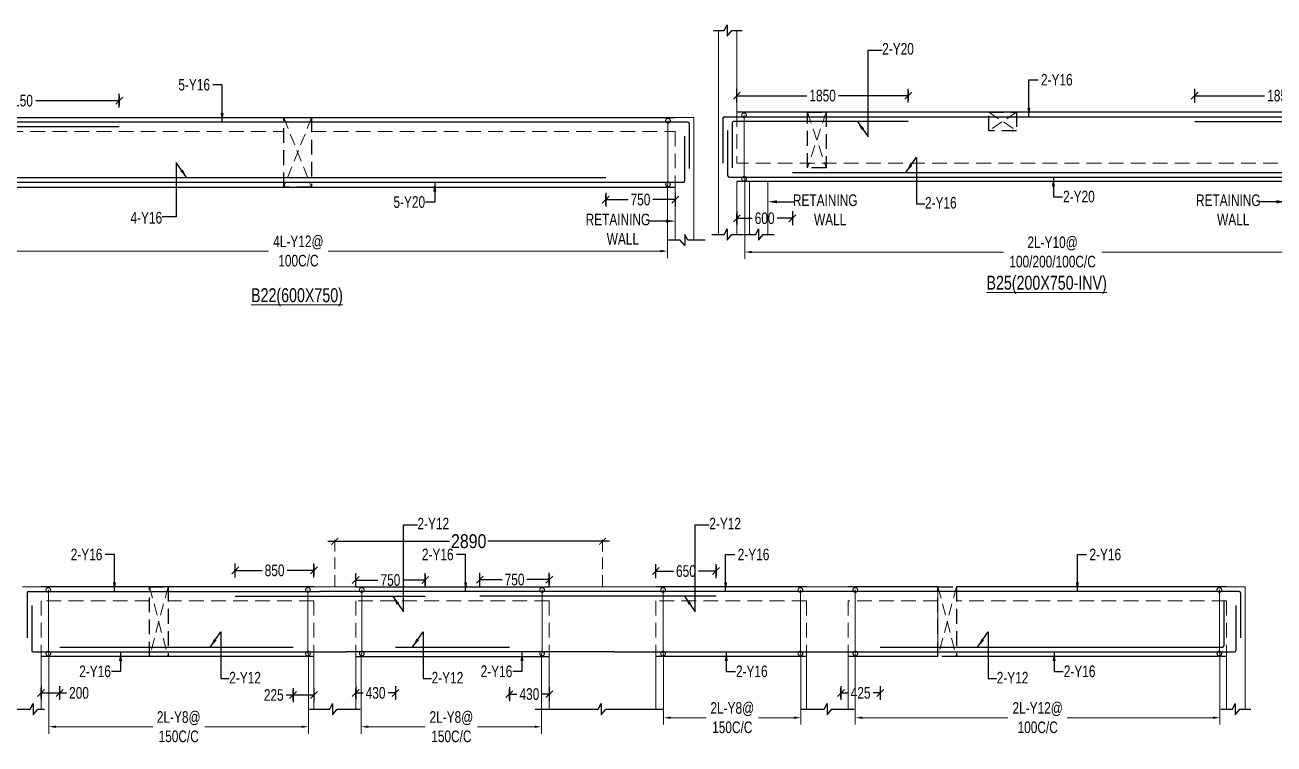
# Model space of a CAD drawing. Header units: millimetres. Extents: x 39642 to 123571, y 2620 to 56435.
# Drawn here: x 55761 to 69242, y 20682 to 28442 of the extents above; entities that cross this region are included whole.
import ezdxf

# ---------------------------------------------------------------- set-up
doc = ezdxf.new("R2010")
doc.units = ezdxf.units.MM
for name, pattern in [('CONTINOUS', [0]), ('CONTINU', [0]), ('HIDDEN', [9.525, 6.35, -3.175])]:
    doc.linetypes.add(name, pattern=pattern)
for name, color, linetype in [('-S-ARROW', 253, 'Continuous'), ('-S-DIM', 251, 'Continuous'), ('-S-MISC', 8, 'Continuous'), ('-STR-BEAM', 7, 'CONTINU'), ('-STR-REINF', 3, 'Continuous'), ('-STR-TEXT', 6, 'Continuous'), ('S- Structural', 5, 'Continuous')]:
    doc.layers.add(name, color=color, linetype=linetype)
for name, color, linetype, lineweight in [('-S-STIRUP', 11, 'Continuous', 9), ('-STR-COLUMN', 5, 'HIDDEN', 13), ('-STR-RF-DIM', 252, 'CONTINOUS', 20), ('Elevation-1', 41, 'Continuous', 20), ('S-BEAM-IDEN', 2, 'Continuous', 9), ('SEC TEXT', 9, 'Continuous', 18), ('SLAB LINE', 254, 'HIDDEN', 20)]:
    doc.layers.add(name, color=color, linetype=linetype, lineweight=lineweight)
doc.styles.add('BEAM-LS', font='romans.shx', dxfattribs={"width": 0.8})
doc.styles.add('Dim.s & Anno.(Misc.)', font='ARIALN.TTF')
doc.styles.add('EL', font='swisscl.ttf')
doc.styles.add('SOBHA', font='swisscl.ttf')
doc.styles.add('sobha.sed', font='swisscl.ttf')
doc.dimstyles.new('A-GFC-75', dxfattribs={"dimtxt": 150, "dimasz": 75, "dimexe": 75, "dimexo": 0, "dimgap": 0, "dimtad": 0, "dimdec": 0, "dimzin": 1, "dimdsep": 46, "dimtxsty": 'Dim.s & Anno.(Misc.)', "dimblk": 'ARCHTICK', "dimcen": 0, "dimdle": 75, "dimclrd": 8, "dimclre": 8, "dimclrt": 6, "dimazin": 2, "dimtfac": 1, "dimtdec": 0, "dimtmove": 0, "dimatfit": 3, "dimfxl": 1, "dimtfill": 1, "dimtolj": 1, "dimlwd": -1, "dimlwe": 9, "dimarcsym": 0})
doc.dimstyles.new('S-50', dxfattribs={"dimscale": 50, "dimtxt": 2.5, "dimasz": 1.25, "dimexe": 1, "dimexo": 1, "dimgap": 0.5, "dimtad": 1, "dimdec": 0, "dimrnd": 0.0005, "dimzin": 0, "dimdsep": 46, "dimtxsty": 'EL', "dimblk": 'ARCHTICK', "dimcen": 0.09, "dimdle": 1.5, "dimclrd": 251, "dimclre": 251, "dimclrt": 6, "dimadec": 0, "dimazin": 0, "dimtfac": 1, "dimtdec": 0, "dimtofl": 0, "dimtmove": 0, "dimatfit": 3, "dimfxl": 2, "dimtolj": 1, "dimtzin": 0, "dimlwd": -1, "dimlwe": -1, "dimarcsym": 0})
doc.dimstyles.new('S-DIM50', dxfattribs={"dimscale": 50, "dimtxt": 2.5, "dimasz": 1.5, "dimexe": 1.5, "dimexo": 1, "dimgap": 0.5, "dimtad": 0, "dimdec": 0, "dimzin": 0, "dimdsep": 46, "dimtxsty": 'SOBHA', "dimcen": 0.09, "dimclrd": 256, "dimclre": 256, "dimclrt": 6, "dimadec": 5, "dimazin": 0, "dimtfac": 1, "dimtdec": 0, "dimtofl": 0, "dimtmove": 0, "dimatfit": 3, "dimfxl": 0.18, "dimtolj": 1, "dimtzin": 0, "dimlwd": -1, "dimlwe": -1, "dimarcsym": 0})
doc.dimstyles.new('STIRUP', dxfattribs={"dimscale": 50, "dimtxt": 2.5, "dimasz": 2.2, "dimexe": 0, "dimexo": 0, "dimgap": 0.5, "dimtad": 0, "dimdec": 0, "dimzin": 0, "dimdsep": 46, "dimtxsty": 'BEAM-LS', "dimblk": 'DOTSMALL', "dimcen": 0.09, "dimclrd": 256, "dimclre": 256, "dimclrt": 256, "dimadec": 5, "dimazin": 0, "dimtfac": 1, "dimtdec": 0, "dimtofl": 0, "dimtmove": 0, "dimatfit": 3, "dimldrblk": 'DOTSMALL', "dimfxl": 0, "dimfxlon": 1, "dimtolj": 1, "dimtzin": 0, "dimlwd": -1, "dimlwe": -1, "dimarcsym": 0})

# ---------------------------------------------------------------- blocks, each defined once
blk = doc.blocks.new('_DotSmall')
at = {"color": 0, "linetype": 'ByBlock', "const_width": 0.5}
blk.add_lwpolyline([(-0.0625, 0, 1), (0.0625, 0, 1)], format="xyb", close=True, dxfattribs=at)
blk = doc.blocks.new('*D118')
at = {"layer": '-S-STIRUP', "ltscale": 100, "transparency": 16777216}
blk.add_line((62701, 26723), (62701, 27409), dxfattribs=at)
at = {"layer": '-S-STIRUP', "linetype": 'CONTINU', "ltscale": 100, "transparency": 16777216, "xscale": 100, "yscale": 100, "zscale": 100}
for p, rotation in [((62701, 27409), 90), ((62701, 26723), 270)]:
    blk.add_blockref('_DotSmall', p, dxfattribs=dict(at, rotation=rotation))
blk = doc.blocks.new('_ArchTick')
at = {"color": 0, "linetype": 'ByBlock', "const_width": 0.15}
blk.add_lwpolyline([(-0.5, -0.5), (0.5, 0.5)], dxfattribs=at)
blk = doc.blocks.new('*D119')
at = {"layer": '-STR-RF-DIM', "transparency": 16777216}
for p, q in [((54729, 26716), (54729, 25927)), ((62695, 26722), (62695, 25927)), ((54804, 26002), (58390, 26002)), ((62620, 26002), (59033, 26002))]:
    blk.add_line(p, q, dxfattribs=at)
for points in [[(54804, 26014), (54804, 25989), (54729, 26002)], [(62620, 26014), (62620, 25989), (62695, 26002)]]:
    blk.add_solid(points, dxfattribs=at)
at = {"layer": '-STR-RF-DIM', "color": 6, "transparency": 16777216, "insert": (58712, 26002), "char_height": 125, "attachment_point": 5, "style": 'SOBHA'}
blk.add_mtext('\\A1;4L-Y12@\\P100C/C', dxfattribs=at)
blk = doc.blocks.new('_Oblique')
at = {"color": 0, "linetype": 'ByBlock', "lineweight": -2}
for p, q in [((-0.5, -0.5), (0.5, 0.5)), ((0, 0.71), (0, -0.71))]:
    blk.add_line(p, q, dxfattribs=at)
blk = doc.blocks.new('*D120')
at = {"layer": '-S-DIM', "transparency": 16777216}
for p, q in [((62029, 26632), (62029, 26482)), ((62779, 26632), (62779, 26482)), ((62029, 26557), (62270, 26557)), ((62779, 26557), (62538, 26557))]:
    blk.add_line(p, q, dxfattribs=at)
at = {"layer": '-S-DIM', "transparency": 16777216, "xscale": 75, "yscale": 75, "zscale": 75, "rotation": 180}
blk.add_blockref('_Oblique', (62029, 26557), dxfattribs=at)
at = {"layer": '-S-DIM', "transparency": 16777216, "xscale": 75, "yscale": 75, "zscale": 75}
blk.add_blockref('_Oblique', (62779, 26557), dxfattribs=at)
at = {"layer": '-S-DIM', "color": 6, "transparency": 16777216, "insert": (62404, 26557), "char_height": 125, "attachment_point": 5, "style": 'SOBHA'}
blk.add_mtext('\\A1;750', dxfattribs=at)
blk = doc.blocks.new('*D122')
at = {"layer": '-S-DIM', "transparency": 16777216}
for p, q in [((54629, 27550), (54629, 27700)), ((56779, 27550), (56779, 27700)), ((54629, 27625), (55531, 27625)), ((56779, 27625), (55877, 27625))]:
    blk.add_line(p, q, dxfattribs=at)
at = {"layer": '-S-DIM', "transparency": 16777216, "xscale": 75, "yscale": 75, "zscale": 75, "rotation": 180}
blk.add_blockref('_Oblique', (54629, 27625), dxfattribs=at)
at = {"layer": '-S-DIM', "transparency": 16777216, "xscale": 75, "yscale": 75, "zscale": 75}
blk.add_blockref('_Oblique', (56779, 27625), dxfattribs=at)
at = {"layer": '-S-DIM', "color": 6, "transparency": 16777216, "insert": (55704, 27625), "char_height": 125, "attachment_point": 5, "style": 'SOBHA'}
blk.add_mtext('\\A1;2150', dxfattribs=at)
blk = doc.blocks.new('A$Cd5a942ff')
at = {"layer": '-S-ARROW'}
blk.add_lwpolyline([(187, 0), (0, 0), (0, 0)], dxfattribs=at)
blk.add_solid([(187, -17), (287, 0), (187, 17)], dxfattribs=at)
blk = doc.blocks.new('*D130')
at = {"layer": '-S-STIRUP', "ltscale": 100, "transparency": 16777216}
blk.add_line((63522, 26782), (63522, 27468), dxfattribs=at)
at = {"layer": '-S-STIRUP', "linetype": 'CONTINU', "ltscale": 100, "transparency": 16777216, "xscale": 100, "yscale": 100, "zscale": 100}
for p, rotation in [((63522, 27468), 90), ((63522, 26782), 270)]:
    blk.add_blockref('_DotSmall', p, dxfattribs=dict(at, rotation=rotation))
blk = doc.blocks.new('*D131')
at = {"layer": '-STR-RF-DIM', "transparency": 16777216}
for p, q in [((63529, 26781), (63529, 25917)), ((70176, 26782), (70176, 25917)), ((63604, 25992), (66323, 25992)), ((70101, 25992), (67382, 25992))]:
    blk.add_line(p, q, dxfattribs=at)
for points in [[(63604, 26004), (63604, 25979), (63529, 25992)], [(70101, 26004), (70101, 25979), (70176, 25992)]]:
    blk.add_solid(points, dxfattribs=at)
at = {"layer": '-STR-RF-DIM', "color": 6, "transparency": 16777216, "insert": (66852, 25992), "char_height": 125, "attachment_point": 5, "style": 'SOBHA'}
blk.add_mtext('\\A1;2L-Y10@\\P100/200/100C/C', dxfattribs=at)
blk = doc.blocks.new('*D132')
at = {"layer": '-S-DIM', "transparency": 16777216}
for p, q in [((63444, 27604), (63444, 27754)), ((63444, 27679), (64198, 27679)), ((65295, 27679), (64542, 27679)), ((65295, 27604), (65295, 27754))]:
    blk.add_line(p, q, dxfattribs=at)
at = {"layer": '-S-DIM', "transparency": 16777216, "xscale": 75, "yscale": 75, "zscale": 75, "rotation": 180}
blk.add_blockref('_Oblique', (63444, 27679), dxfattribs=at)
at = {"layer": '-S-DIM', "transparency": 16777216, "xscale": 75, "yscale": 75, "zscale": 75}
blk.add_blockref('_Oblique', (65295, 27679), dxfattribs=at)
at = {"layer": '-S-DIM', "color": 6, "transparency": 16777216, "insert": (64370, 27679), "char_height": 125, "attachment_point": 5, "style": 'SOBHA'}
blk.add_mtext('\\A1;1850', dxfattribs=at)
blk = doc.blocks.new('*D134')
at = {"layer": '-S-DIM', "transparency": 16777216}
for p, q in [((63444, 26431), (63444, 26281)), ((64044, 26431), (64044, 26281)), ((63444, 26356), (63610, 26356)), ((64044, 26356), (63879, 26356))]:
    blk.add_line(p, q, dxfattribs=at)
at = {"layer": '-S-DIM', "transparency": 16777216, "xscale": 75, "yscale": 75, "zscale": 75, "rotation": 180}
blk.add_blockref('_Oblique', (63444, 26356), dxfattribs=at)
at = {"layer": '-S-DIM', "transparency": 16777216, "xscale": 75, "yscale": 75, "zscale": 75}
blk.add_blockref('_Oblique', (64044, 26356), dxfattribs=at)
at = {"layer": '-S-DIM', "color": 6, "transparency": 16777216, "insert": (63744, 26356), "char_height": 125, "attachment_point": 5, "style": 'SOBHA'}
blk.add_mtext('\\A1;600', dxfattribs=at)
blk = doc.blocks.new('*D135')
at = {"layer": '-S-DIM', "transparency": 16777216}
for p, q in [((68386, 27604), (68386, 27754)), ((68386, 27679), (69139, 27679)), ((70236, 27679), (69483, 27679)), ((70236, 27604), (70236, 27754))]:
    blk.add_line(p, q, dxfattribs=at)
at = {"layer": '-S-DIM', "transparency": 16777216, "xscale": 75, "yscale": 75, "zscale": 75, "rotation": 180}
blk.add_blockref('_Oblique', (68386, 27679), dxfattribs=at)
at = {"layer": '-S-DIM', "transparency": 16777216, "xscale": 75, "yscale": 75, "zscale": 75}
blk.add_blockref('_Oblique', (70236, 27679), dxfattribs=at)
at = {"layer": '-S-DIM', "color": 6, "transparency": 16777216, "insert": (69311, 27679), "char_height": 125, "attachment_point": 5, "style": 'SOBHA'}
blk.add_mtext('\\A1;1850', dxfattribs=at)
blk = doc.blocks.new('*D180')
at = {"layer": '-S-STIRUP', "ltscale": 100, "transparency": 16777216}
blk.add_line((58815, 21658), (58815, 22345), dxfattribs=at)
at = {"layer": '-S-STIRUP', "linetype": 'CONTINU', "ltscale": 100, "transparency": 16777216, "xscale": 100, "yscale": 100, "zscale": 100}
for p, rotation in [((58815, 22345), 90), ((58815, 21658), 270)]:
    blk.add_blockref('_DotSmall', p, dxfattribs=dict(at, rotation=rotation))
blk = doc.blocks.new('*D181')
at = {"layer": '-S-STIRUP', "ltscale": 100, "transparency": 16777216}
blk.add_line((56013, 21658), (56013, 22345), dxfattribs=at)
at = {"layer": '-S-STIRUP', "linetype": 'CONTINU', "ltscale": 100, "transparency": 16777216, "xscale": 100, "yscale": 100, "zscale": 100}
for p, rotation in [((56013, 22345), 90), ((56013, 21658), 270)]:
    blk.add_blockref('_DotSmall', p, dxfattribs=dict(at, rotation=rotation))
blk = doc.blocks.new('*D182')
at = {"layer": '-STR-RF-DIM', "transparency": 16777216}
for p, q in [((56019, 21657), (56019, 20793)), ((58821, 21658), (58821, 20793)), ((56094, 20868), (57139, 20868)), ((58746, 20868), (57702, 20868))]:
    blk.add_line(p, q, dxfattribs=at)
for points in [[(56094, 20881), (56094, 20856), (56019, 20868)], [(58746, 20881), (58746, 20856), (58821, 20868)]]:
    blk.add_solid(points, dxfattribs=at)
at = {"layer": '-STR-RF-DIM', "color": 6, "transparency": 16777216, "insert": (57420, 20868), "char_height": 125, "attachment_point": 5, "style": 'SOBHA'}
blk.add_mtext('\\A1;2L-Y8@\\P150C/C', dxfattribs=at)
blk = doc.blocks.new('*D183')
at = {"layer": '-S-DIM', "transparency": 16777216}
for p, q in [((58655, 21210), (58580, 21210)), ((58655, 21285), (58655, 21135)), ((58880, 21210), (58655, 21210)), ((58880, 21285), (58880, 21135))]:
    blk.add_line(p, q, dxfattribs=at)
at = {"layer": '-S-DIM', "transparency": 16777216, "xscale": 75, "yscale": 75, "zscale": 75, "rotation": 180}
blk.add_blockref('_Oblique', (58655, 21210), dxfattribs=at)
at = {"layer": '-S-DIM', "transparency": 16777216, "xscale": 75, "yscale": 75, "zscale": 75}
blk.add_blockref('_Oblique', (58880, 21210), dxfattribs=at)
at = {"layer": '-S-DIM', "color": 6, "transparency": 16777216, "insert": (58446, 21210), "char_height": 125, "attachment_point": 5, "style": 'SOBHA'}
blk.add_mtext('\\A1;225', dxfattribs=at)
blk = doc.blocks.new('*D148')
at = {"layer": '-S-DIM', "transparency": 16777216}
for p, q in [((55935, 21308), (55935, 21158)), ((56135, 21308), (56135, 21158)), ((55935, 21233), (56135, 21233)), ((56135, 21233), (56210, 21233))]:
    blk.add_line(p, q, dxfattribs=at)
at = {"layer": '-S-DIM', "transparency": 16777216, "xscale": 75, "yscale": 75, "zscale": 75, "rotation": 180}
blk.add_blockref('_Oblique', (55935, 21233), dxfattribs=at)
at = {"layer": '-S-DIM', "transparency": 16777216, "xscale": 75, "yscale": 75, "zscale": 75}
blk.add_blockref('_Oblique', (56135, 21233), dxfattribs=at)
at = {"layer": '-S-DIM', "color": 6, "transparency": 16777216, "insert": (56344, 21233), "char_height": 125, "attachment_point": 5, "style": 'SOBHA'}
blk.add_mtext('\\A1;200', dxfattribs=at)
blk = doc.blocks.new('*D149')
at = {"layer": '-S-DIM', "transparency": 16777216}
for p, q in [((58030, 22480), (58030, 22630)), ((58030, 22555), (58321, 22555)), ((58880, 22555), (58590, 22555)), ((58880, 22480), (58880, 22630))]:
    blk.add_line(p, q, dxfattribs=at)
at = {"layer": '-S-DIM', "transparency": 16777216, "xscale": 75, "yscale": 75, "zscale": 75, "rotation": 180}
blk.add_blockref('_Oblique', (58030, 22555), dxfattribs=at)
at = {"layer": '-S-DIM', "transparency": 16777216, "xscale": 75, "yscale": 75, "zscale": 75}
blk.add_blockref('_Oblique', (58880, 22555), dxfattribs=at)
at = {"layer": '-S-DIM', "color": 6, "transparency": 16777216, "insert": (58455, 22555), "char_height": 125, "attachment_point": 5, "style": 'SOBHA'}
blk.add_mtext('\\A1;850', dxfattribs=at)
blk = doc.blocks.new('*D150')
at = {"layer": '-S-STIRUP', "ltscale": 100, "transparency": 16777216}
blk.add_line((59396, 21658), (59396, 22345), dxfattribs=at)
at = {"layer": '-S-STIRUP', "linetype": 'CONTINU', "ltscale": 100, "transparency": 16777216, "xscale": 100, "yscale": 100, "zscale": 100}
for p, rotation in [((59396, 22345), 90), ((59396, 21658), 270)]:
    blk.add_blockref('_DotSmall', p, dxfattribs=dict(at, rotation=rotation))
blk = doc.blocks.new('*D151')
at = {"layer": '-S-STIRUP', "ltscale": 100, "transparency": 16777216}
blk.add_line((61342, 21658), (61342, 22345), dxfattribs=at)
at = {"layer": '-S-STIRUP', "linetype": 'CONTINU', "ltscale": 100, "transparency": 16777216, "xscale": 100, "yscale": 100, "zscale": 100}
for p, rotation in [((61342, 22345), 90), ((61342, 21658), 270)]:
    blk.add_blockref('_DotSmall', p, dxfattribs=dict(at, rotation=rotation))
blk = doc.blocks.new('*D152')
at = {"layer": '-STR-RF-DIM', "transparency": 16777216}
for p, q in [((59390, 21658), (59390, 20793)), ((61336, 21657), (61336, 20793)), ((59465, 20868), (60081, 20868)), ((61261, 20868), (60644, 20868))]:
    blk.add_line(p, q, dxfattribs=at)
for points in [[(59465, 20881), (59465, 20856), (59390, 20868)], [(61261, 20881), (61261, 20856), (61336, 20868)]]:
    blk.add_solid(points, dxfattribs=at)
at = {"layer": '-STR-RF-DIM', "color": 6, "transparency": 16777216, "insert": (60363, 20868), "char_height": 125, "attachment_point": 5, "style": 'SOBHA'}
blk.add_mtext('\\A1;2L-Y8@\\P150C/C', dxfattribs=at)
blk = doc.blocks.new('*D153')
at = {"layer": '-S-STIRUP', "ltscale": 100, "transparency": 16777216}
blk.add_line((64130, 21658), (64130, 22345), dxfattribs=at)
at = {"layer": '-S-STIRUP', "linetype": 'CONTINU', "ltscale": 100, "transparency": 16777216, "xscale": 100, "yscale": 100, "zscale": 100}
for p, rotation in [((64130, 22345), 90), ((64130, 21658), 270)]:
    blk.add_blockref('_DotSmall', p, dxfattribs=dict(at, rotation=rotation))
blk = doc.blocks.new('*D154')
at = {"layer": '-S-STIRUP', "ltscale": 100, "transparency": 16777216}
blk.add_line((62648, 21658), (62648, 22345), dxfattribs=at)
at = {"layer": '-S-STIRUP', "linetype": 'CONTINU', "ltscale": 100, "transparency": 16777216, "xscale": 100, "yscale": 100, "zscale": 100}
for p, rotation in [((62648, 22345), 90), ((62648, 21658), 270)]:
    blk.add_blockref('_DotSmall', p, dxfattribs=dict(at, rotation=rotation))
blk = doc.blocks.new('*D155')
at = {"layer": '-STR-RF-DIM', "transparency": 16777216}
for p, q in [((62654, 21657), (62654, 20891)), ((64136, 21658), (64136, 20891)), ((62729, 20966), (63114, 20966)), ((64061, 20966), (63677, 20966))]:
    blk.add_line(p, q, dxfattribs=at)
for points in [[(62729, 20978), (62729, 20953), (62654, 20966)], [(64061, 20978), (64061, 20953), (64136, 20966)]]:
    blk.add_solid(points, dxfattribs=at)
at = {"layer": '-STR-RF-DIM', "color": 6, "transparency": 16777216, "insert": (63395, 20966), "char_height": 125, "attachment_point": 5, "style": 'SOBHA'}
blk.add_mtext('\\A1;2L-Y8@\\P150C/C', dxfattribs=at)
blk = doc.blocks.new('*D156')
at = {"layer": '-S-DIM', "transparency": 16777216}
for p, q in [((59330, 22376), (59330, 22526)), ((60080, 22376), (60080, 22526)), ((59330, 22451), (59571, 22451)), ((60080, 22451), (59839, 22451))]:
    blk.add_line(p, q, dxfattribs=at)
at = {"layer": '-S-DIM', "transparency": 16777216, "xscale": 75, "yscale": 75, "zscale": 75, "rotation": 180}
blk.add_blockref('_Oblique', (59330, 22451), dxfattribs=at)
at = {"layer": '-S-DIM', "transparency": 16777216, "xscale": 75, "yscale": 75, "zscale": 75}
blk.add_blockref('_Oblique', (60080, 22451), dxfattribs=at)
at = {"layer": '-S-DIM', "color": 6, "transparency": 16777216, "insert": (59705, 22451), "char_height": 125, "attachment_point": 5, "style": 'SOBHA'}
blk.add_mtext('\\A1;750', dxfattribs=at)
blk = doc.blocks.new('*D157')
at = {"layer": '-S-DIM', "transparency": 16777216}
for p, q in [((60670, 22381), (60670, 22531)), ((61420, 22381), (61420, 22531)), ((60670, 22456), (60911, 22456)), ((61420, 22456), (61179, 22456))]:
    blk.add_line(p, q, dxfattribs=at)
at = {"layer": '-S-DIM', "transparency": 16777216, "xscale": 75, "yscale": 75, "zscale": 75, "rotation": 180}
blk.add_blockref('_Oblique', (60670, 22456), dxfattribs=at)
at = {"layer": '-S-DIM', "transparency": 16777216, "xscale": 75, "yscale": 75, "zscale": 75}
blk.add_blockref('_Oblique', (61420, 22456), dxfattribs=at)
at = {"layer": '-S-DIM', "color": 6, "transparency": 16777216, "insert": (61045, 22456), "char_height": 125, "attachment_point": 5, "style": 'SOBHA'}
blk.add_mtext('\\A1;750', dxfattribs=at)
blk = doc.blocks.new('*D158')
at = {"layer": '-S-DIM', "transparency": 16777216}
for p, q in [((59330, 21308), (59330, 21158)), ((59760, 21308), (59760, 21158)), ((59330, 21233), (59410, 21233)), ((59760, 21233), (59680, 21233))]:
    blk.add_line(p, q, dxfattribs=at)
at = {"layer": '-S-DIM', "transparency": 16777216, "xscale": 75, "yscale": 75, "zscale": 75, "rotation": 180}
blk.add_blockref('_Oblique', (59330, 21233), dxfattribs=at)
at = {"layer": '-S-DIM', "transparency": 16777216, "xscale": 75, "yscale": 75, "zscale": 75}
blk.add_blockref('_Oblique', (59760, 21233), dxfattribs=at)
at = {"layer": '-S-DIM', "color": 6, "transparency": 16777216, "insert": (59545, 21233), "char_height": 125, "attachment_point": 5, "style": 'SOBHA'}
blk.add_mtext('\\A1;430', dxfattribs=at)
blk = doc.blocks.new('*D159')
at = {"layer": '-S-DIM', "transparency": 16777216}
for p, q in [((60990, 21295), (60990, 21145)), ((60990, 21220), (61070, 21220)), ((61420, 21220), (61340, 21220)), ((61420, 21295), (61420, 21145))]:
    blk.add_line(p, q, dxfattribs=at)
at = {"layer": '-S-DIM', "transparency": 16777216, "xscale": 75, "yscale": 75, "zscale": 75, "rotation": 180}
blk.add_blockref('_Oblique', (60990, 21220), dxfattribs=at)
at = {"layer": '-S-DIM', "transparency": 16777216, "xscale": 75, "yscale": 75, "zscale": 75}
blk.add_blockref('_Oblique', (61420, 21220), dxfattribs=at)
at = {"layer": '-S-DIM', "color": 6, "transparency": 16777216, "insert": (61205, 21220), "char_height": 125, "attachment_point": 5, "style": 'SOBHA'}
blk.add_mtext('\\A1;430', dxfattribs=at)
blk = doc.blocks.new('*D160')
at = {"layer": '-S-DIM', "transparency": 16777216}
for p, q in [((62570, 22473), (62570, 22623)), ((62570, 22548), (62761, 22548)), ((63220, 22548), (63030, 22548)), ((63220, 22473), (63220, 22623))]:
    blk.add_line(p, q, dxfattribs=at)
at = {"layer": '-S-DIM', "transparency": 16777216, "xscale": 75, "yscale": 75, "zscale": 75, "rotation": 180}
blk.add_blockref('_Oblique', (62570, 22548), dxfattribs=at)
at = {"layer": '-S-DIM', "transparency": 16777216, "xscale": 75, "yscale": 75, "zscale": 75}
blk.add_blockref('_Oblique', (63220, 22548), dxfattribs=at)
at = {"layer": '-S-DIM', "color": 6, "transparency": 16777216, "insert": (62895, 22548), "char_height": 125, "attachment_point": 5, "style": 'SOBHA'}
blk.add_mtext('\\A1;650', dxfattribs=at)
blk = doc.blocks.new('*D161')
at = {"layer": '-S-STIRUP', "ltscale": 100, "transparency": 16777216}
blk.add_line((64723, 21658), (64723, 22345), dxfattribs=at)
at = {"layer": '-S-STIRUP', "linetype": 'CONTINU', "ltscale": 100, "transparency": 16777216, "xscale": 100, "yscale": 100, "zscale": 100}
for p, rotation in [((64723, 22345), 90), ((64723, 21658), 270)]:
    blk.add_blockref('_DotSmall', p, dxfattribs=dict(at, rotation=rotation))
blk = doc.blocks.new('*D162')
at = {"layer": '-STR-RF-DIM', "transparency": 16777216}
for p, q in [((64723, 21652), (64723, 20891)), ((68659, 21658), (68659, 20891)), ((64798, 20966), (66370, 20966)), ((68584, 20966), (67011, 20966))]:
    blk.add_line(p, q, dxfattribs=at)
for points in [[(64798, 20978), (64798, 20953), (64723, 20966)], [(68584, 20978), (68584, 20953), (68659, 20966)]]:
    blk.add_solid(points, dxfattribs=at)
at = {"layer": '-STR-RF-DIM', "color": 6, "transparency": 16777216, "insert": (66691, 20966), "char_height": 125, "attachment_point": 5, "style": 'SOBHA'}
blk.add_mtext('\\A1;2L-Y12@\\P100C/C', dxfattribs=at)
blk = doc.blocks.new('*D163')
at = {"layer": '-S-STIRUP', "ltscale": 100, "transparency": 16777216}
blk.add_line((68652, 21658), (68652, 22345), dxfattribs=at)
at = {"layer": '-S-STIRUP', "linetype": 'CONTINU', "ltscale": 100, "transparency": 16777216, "xscale": 100, "yscale": 100, "zscale": 100}
for p, rotation in [((68652, 22345), 90), ((68652, 21658), 270)]:
    blk.add_blockref('_DotSmall', p, dxfattribs=dict(at, rotation=rotation))
blk = doc.blocks.new('*D326')
at = {"layer": 'S- Structural', "color": 8, "linetype": 'HIDDEN', "lineweight": 9, "ltscale": 20, "transparency": 16777216}
for p, q in [((59105, 22378), (59105, 22945)), ((61995, 22378), (61995, 22945))]:
    blk.add_line(p, q, dxfattribs=at)
at = {"layer": 'S- Structural', "color": 8, "ltscale": 20, "transparency": 16777216}
for p, q in [((59030, 22870), (60366, 22870)), ((62070, 22870), (60735, 22870))]:
    blk.add_line(p, q, dxfattribs=at)
at = {"layer": 'S- Structural', "color": 8, "ltscale": 20, "transparency": 16777216, "xscale": 75, "yscale": 75, "zscale": 75, "rotation": 180}
blk.add_blockref('_ArchTick', (59105, 22870), dxfattribs=at)
at = {"layer": 'S- Structural', "color": 8, "ltscale": 20, "transparency": 16777216, "xscale": 75, "yscale": 75, "zscale": 75}
blk.add_blockref('_ArchTick', (61995, 22870), dxfattribs=at)
at = {"layer": 'S- Structural', "color": 6, "ltscale": 20, "transparency": 16777216, "insert": (60550, 22870), "char_height": 150, "attachment_point": 5, "style": 'Dim.s & Anno.(Misc.)', "bg_fill": 3, "box_fill_scale": 1.1, "bg_fill_color": 9, "bg_fill_true_color": 13158600, "bg_fill_transparency": 0}
blk.add_mtext('\\A1;2890', dxfattribs=at)
blk = doc.blocks.new('*D320')
at = {"layer": '-S-DIM', "transparency": 16777216}
for p, q in [((64567, 21308), (64567, 21158)), ((64992, 21308), (64992, 21158)), ((64567, 21233), (64645, 21233)), ((64992, 21233), (64915, 21233))]:
    blk.add_line(p, q, dxfattribs=at)
at = {"layer": '-S-DIM', "transparency": 16777216, "xscale": 75, "yscale": 75, "zscale": 75, "rotation": 180}
blk.add_blockref('_Oblique', (64567, 21233), dxfattribs=at)
at = {"layer": '-S-DIM', "transparency": 16777216, "xscale": 75, "yscale": 75, "zscale": 75}
blk.add_blockref('_Oblique', (64992, 21233), dxfattribs=at)
at = {"layer": '-S-DIM', "color": 6, "transparency": 16777216, "insert": (64780, 21233), "char_height": 125, "attachment_point": 5, "style": 'SOBHA'}
blk.add_mtext('\\A1;425', dxfattribs=at)

msp = doc.modelspace()

# ---------------------------------------------------------------- linework, layer by layer
at = {"layer": '-S-MISC', "linetype": 'ByBlock', "ltscale": 1000}
for points, elevation in [([(63193.4, 28382.1), (63307.9, 28382.5), (63338.8, 28442.1), (63338.8, 28322), (63388.6, 28382.5), (63501.8, 28382.5)], 0), ([(63103.8, 26120.8), (62914.3, 26121.3), (62883.4, 26181), (62883.4, 26060.8), (62833.6, 26121.3), (62695.1, 26121.3)], 0), ([(63174.7, 26181.3), (63308.2, 26181.6), (63339, 26241.2), (63339, 26121.1), (63388.9, 26181.6), (63508.1, 26181.6)], 0), ([(63515, 26181.3), (63648.5, 26181.6), (63679.4, 26241.2), (63679.4, 26121.1), (63729.2, 26181.6), (63848.4, 26181.6)], 0), ([(55676.8, 21057.9), (55817.6, 21058), (55848.5, 21117.6), (55848.5, 20997.5), (55898.3, 21058), (55970, 21058)], 178586.6), ([(58831.6, 21057.6), (59050, 21058), (59080.9, 21117.6), (59080.9, 20997.5), (59130.8, 21058), (59379.1, 21058)], 0), ([(61267.3, 21057.6), (61947.8, 21058), (61978.7, 21117.6), (61978.7, 20997.5), (62030.5, 21058), (62654.2, 21058)], 0), ([(64135.9, 21058), (64388.2, 21058), (64419.1, 21117.6), (64419.1, 20997.5), (64468.9, 21058), (64708.8, 21058)], 0), ([(68666.7, 21058), (68792.8, 21058), (68823.7, 21117.6), (68823.7, 20997.5), (68873.6, 21058), (68993.5, 21058)], 0)]:
    msp.add_lwpolyline(points, dxfattribs=dict(at, elevation=elevation))
at = {"layer": '-STR-BEAM'}
for p, q in [((54629.1, 27442.3, 0), (62779.1, 27442.3, 0)), ((70235.7, 27501.3, 0), (63444.5, 27501.3, 0)), ((70235.7, 26751.3, 0), (63444.5, 26751.3, 0)), ((54629.1, 26692.3, 0), (62779.1, 26692.3, 0)), ((58880.2, 22377.7, 0), (55935.2, 22377.7, 0)), ((59330.2, 22377.7, 0), (61420.2, 22377.7, 0)), ((64195.2, 22377.7, 0), (62570.2, 22377.7, 0)), ((65615.2, 22377.7, 0), (64645.2, 22377.7, 0)), ((68730.2, 22377.7, 0), (65815.2, 22377.7, 0)), ((58880.2, 21627.7, 0), (55935.2, 21627.7, 0)), ((59330.2, 21627.7, 0), (61420.2, 21627.7, 0)), ((64195.2, 21627.7, 0), (62570.2, 21627.7, 0)), ((65615.2, 21627.7, 0), (64645.2, 21627.7, 0)), ((68730.2, 21627.7, 0), (65815.2, 21627.7, 0))]:
    msp.add_line(p, q, dxfattribs=at)
at = {"layer": '-STR-BEAM', "linetype": 'HIDDEN', "ltscale": 25, "elevation": 0}
for points in [[(58554.3, 27442.5), (58854.3, 27442.3), (58853.7, 26692.2), (58553.7, 26692.4), (58554.3, 27442.5)], [(64207.2, 27501.3), (64407.5, 27501.3), (64407.5, 26901.2), (64207.2, 26901.2), (64207.2, 27501.3)], [(66163.7, 27501.3), (66464, 27501.3), (66464, 27301.2), (66163.7, 27301.2), (66163.7, 27501.3)], [(57105.2, 22377.7), (57305.5, 22377.5), (57304.9, 21627.4), (57104.6, 21627.6), (57105.2, 22377.7)], [(65615.2, 22377.7), (65815.5, 22377.5), (65814.9, 21627.4), (65614.6, 21627.6), (65615.2, 22377.7)]]:
    msp.add_lwpolyline(points, dxfattribs=at)
at = {"layer": '-STR-COLUMN', "linetype": 'Continuous', "ltscale": 10}
for p, q in [((63244.5, 26180.4, 0), (63244.5, 28382.5, 0)), ((63444.5, 27501.3, 0), (63444.5, 28381.3, 0)), ((62979.1, 26121.3, 0), (62979.1, 27442.3, 0)), ((63444.5, 26180.4, 0), (63444.5, 26751.3, 0)), ((63579.5, 26180.4, 0), (63579.5, 26751.3, 0)), ((63779.5, 26180.4, 0), (63779.5, 26751.3, 0)), ((62779.1, 26121.3, 0), (62779.1, 26692.3, 0)), ((55935.2, 22377.7, 0), (55735.2, 22377.7, 0)), ((58880.2, 22377.7, 0), (59330.2, 22377.7, 0)), ((62570.2, 22377.7, 0), (61420.2, 22377.7, 0)), ((64195.2, 22377.7, 0), (64645.2, 22377.7, 0)), ((68730.2, 22377.7, 0), (68930.2, 22377.7, 0)), ((68930.2, 21056.8, 0), (68930.2, 22377.7, 0)), ((55935.2, 21056.8, 0), (55935.2, 21627.7, 0)), ((58880.2, 21056.8, 0), (58880.2, 21627.7, 0)), ((59330.2, 21056.8, 0), (59330.2, 21627.7, 0)), ((59330.2, 21056.8, 0), (59330.2, 21627.7, 0)), ((61420.2, 21056.8, 0), (61420.2, 21627.7, 0)), ((62570.2, 21056.8, 0), (62570.2, 21627.7, 0)), ((64195.2, 21056.8, 0), (64195.2, 21627.7, 0)), ((64645.2, 21056.8, 0), (64645.2, 21627.7, 0)), ((68730.2, 21056.8, 0), (68730.2, 21627.7, 0))]:
    msp.add_line(p, q, dxfattribs=at)
at = {"layer": '-STR-COLUMN', "linetype": 'Continuous', "ltscale": 10, "elevation": 0}
msp.add_lwpolyline([(62779.1, 27442.3), (62979.1, 27442.3)], dxfattribs=at)
at = {"layer": '-STR-REINF', "ltscale": 10}
for p, q in [((62929.2, 27377.3, 0), (62929.2, 26891.6, 0)), ((63294.5, 27436.3, 0), (63294.5, 26950.6, 0)), ((63309.5, 27451.3, 0), (79759.8, 27451.3, 0)), ((68385.7, 27401.3, 0), (72185.7, 27401.3, 0)), ((62879.2, 27242.9, 0), (62879.2, 26757.3, 0)), ((63344.5, 27301.9, 0), (63344.5, 26816.3, 0)), ((64044.5, 26851.2, 0), (69910.7, 26851.2, 0)), ((62029.1, 26792.2, 0), (55579.1, 26792.2, 0)), ((63359.5, 26801.3, 0), (79709.3, 26801.3, 0)), ((55785.2, 22312.7, 0), (55785.2, 21827, 0)), ((55800.2, 22327.7, 0), (58945.1, 22327.7, 0)), ((58030.2, 22277.7, 0), (60080.2, 22277.7, 0)), ((68865.3, 22327.7, 0), (58945.1, 22327.7, 0)), ((63220.2, 22277.7, 0), (60670.3, 22277.7, 0)), ((68880.2, 22312.7, 0), (68880.2, 21827, 0)), ((55835.2, 22178.3, 0), (55835.2, 21692.7, 0)), ((68702, 22228.3, -178586.6), (68702, 21742.7, -178586.6)), ((68829.8, 22178.3, 0), (68829.8, 21692.7, 0)), ((56135.2, 21727.6, 0), (58655.2, 21727.6, 0)), ((59760.2, 21727.6, 0), (60990.2, 21727.6, 0)), ((64992.4, 21727.6, -178586.6), (68687, 21727.7, -178586.6)), ((55850.2, 21677.7, 0), (59227, 21677.7, 0)), ((62119, 21677.7, 0), (59227, 21677.7, 0)), ((62119, 21677.7, 0), (68814.8, 21677.7, 0))]:
    msp.add_line(p, q, dxfattribs=at)
at = {"layer": '-STR-REINF', "ltscale": 10, "elevation": 0}
msp.add_lwpolyline([(65294.7, 27401.3), (63409.5, 27401.3, 0.4142136), (63394.5, 27386.3), (63394.5, 26900.6)], format="xyb", dxfattribs=at)
at = {"layer": '-STR-REINF', "ltscale": 10}
msp.add_lwpolyline([(56779.1, 27342.3), (47856.3, 27342.3, 0.4142136), (47841.3, 27327.3), (47841.3, 26841.6)], format="xyb", dxfattribs=at)
for points in [[(62914.2, 27392.3, 0), (54564.2, 27392.3, 0), (47756.3, 27392.3, 0)], [(62864.2, 26742.3, 0), (54513.7, 26742.3, 0), (47806.3, 26742.3, 0)]]:
    msp.add_polyline3d(points, dxfattribs=at)
for centre, start, end in [((62914.2, 27377.3, 0), 0, 90), ((63309.5, 27436.3, 0), 90, 180), ((62864.2, 26757.3, 0), 270, 0), ((63359.5, 26816.3, 0), 180, 270), ((55800.2, 22312.7, 0), 90, 180), ((68865.2, 22312.7, 0), 0, 90), ((68687, 21742.7, -178586.6), 270, 0), ((55850.2, 21692.7, 0), 180, 270), ((68814.8, 21692.7, 0), 270, 0)]:
    msp.add_arc(centre, 15, start, end, dxfattribs=at)
at = {"layer": 'S-BEAM-IDEN', "color": 9, "linetype": 'HIDDEN', "ltscale": 20}
for p, q in [((58854.3, 27442.3, 0), (58553.7, 26692.5, 0)), ((58554, 27442.3, 0), (58853.7, 26692.3, 0)), ((64206.9, 27501.1, 0), (64407.8, 26901.5, 0)), ((64407.5, 27501.3, 0), (64207.2, 26901.3, 0)), ((66163.4, 27501.1, 0), (66464.3, 27301.5, 0)), ((66464, 27501.3, 0), (66163.7, 27301.3, 0)), ((57305.5, 22377.5, 0), (57104.6, 21627.7, 0)), ((57104.9, 22377.5, 0), (57305.2, 21627.7, 0)), ((65815.5, 22377.5, 0), (65614.6, 21627.7, 0)), ((65614.9, 22377.5, 0), (65815.2, 21627.7, 0))]:
    msp.add_line(p, q, dxfattribs=at)
at = {"layer": 'SLAB LINE', "linetype": 'HIDDEN', "ltscale": 25}
for p, q in [((63444.5, 27501.3, 0), (63444.5, 26951.3, 0)), ((54629.1, 27292.3, 0), (58554, 27292.3, 0)), ((58854, 27292.3, 0), (62779.1, 27292.3, 0)), ((62779.1, 27292.3, 0), (62779.1, 26692.3, 0)), ((70235.7, 26951.3, 0), (63444.5, 26951.3, 0)), ((65615.2, 22377.7, 0), (65615.2, 21627.7, 0)), ((65815.2, 22377.7, 0), (65815.2, 21627.7, 0)), ((57105.1, 22227.7, 0), (55935.2, 22227.7, 0)), ((55935.2, 22227.7, 0), (55935.2, 21627.7, 0)), ((58880.2, 22227.7, 0), (57305.4, 22227.7, 0)), ((58880.2, 22227.7, 0), (58880.2, 21627.7, 0)), ((59330.2, 22227.7, 0), (59330.2, 21627.7, 0)), ((61420.2, 22227.7, 0), (59330.2, 22227.7, 0)), ((61420.2, 22227.7, 0), (61420.2, 21627.7, 0)), ((62570.2, 22227.7, 0), (62570.2, 21627.7, 0)), ((64195.2, 22227.7, 0), (62570.2, 22227.7, 0)), ((64195.2, 22227.7, 0), (64195.2, 21627.7, 0)), ((64645.2, 22227.7, 0), (64645.2, 21627.7, 0)), ((65615.2, 22227.7, 0), (64645.2, 22227.7, 0)), ((68730.2, 22227.7, 0), (65815.2, 22227.7, 0)), ((68730.2, 22227.7, 0), (68730.2, 21627.7, 0))]:
    msp.add_line(p, q, dxfattribs=at)

# ---------------------------------------------------------------- block references
at = {"layer": 'Elevation-1', "color": 6, "ltscale": 20, "xscale": -1}
msp.add_blockref('A$Cd5a942ff', (64066.2, 26533.9, 0), dxfattribs=at)
at = {"layer": 'Elevation-1', "color": 6, "ltscale": 20}
for p in [(69080.2, 26533.9, 0), (62492.4, 26326.1, 0)]:
    msp.add_blockref('A$Cd5a942ff', p, dxfattribs=at)

# ---------------------------------------------------------------- texts
at = {"layer": '-STR-TEXT', "color": 6, "char_height": 125, "width": 281.386, "style": 'SOBHA'}
for s, insert, attachment_point in [('\\A1;2-Y20', (65012.9, 28247.2, 0), 1), ('\\A1;5-Y20', (60079.4, 26467, 0), 9), ('\\A1;2-Y16', (65474.7, 26459, 178586.6), 7), ('\\A1;2-Y20', (66965.2, 26526, 0), 7), ('\\A1;4-Y16', (57241.1, 26297.6, 178586.6), 9), ('\\A1;2-Y12', (59996.8, 23123.1, 0), 1), ('\\A1;2-Y12', (63146.9, 23123.1, 0), 1), ('\\A1;2-Y16', (56688, 21402.4, 0), 9), ('\\A1;2-Y12', (57965.4, 21335.4, 178586.6), 7), ('\\A1;2-Y12', (60149.7, 21335.4, 178586.6), 7), ('\\A1;2-Y16', (61020.9, 21402.4, 0), 9), ('\\A1;2-Y16', (63434.6, 21402.4, 0), 7), ('\\A1;2-Y12', (66249.1, 21335.4, 0), 7), ('\\A1;2-Y16', (66972.9, 21402.4, 0), 7)]:
    msp.add_mtext(s, dxfattribs=dict(at, insert=insert, attachment_point=attachment_point))
at = {"layer": '-STR-TEXT', "color": 6, "char_height": 125, "style": 'SOBHA'}
for s, insert, attachment_point in [('\\A1;2-Y16', (66726.7, 27914.2, 0), 1), ('\\A1;5-Y16', (57758.1, 27860.1, 0), 3), ('\\A1;2-Y16', (56596.5, 22790.2, 0), 3), ('\\A1;2-Y16', (60386.8, 22790.2, 0), 3), ('\\A1;2-Y16', (63453.8, 22790.2, 0), 1), ('\\A1;2-Y16', (67249.9, 22790.2, 0), 1)]:
    msp.add_mtext(s, dxfattribs=dict(at, insert=insert, attachment_point=attachment_point))
at = {"layer": 'SEC TEXT', "color": 1, "linetype": 'ByBlock', "style": 'sobha.sed'}
for s, rotation, p in [('%%UB25(200X750-INV)', 359.98928, (66138.4, 25585.7, 0)), ('%%UB22(600X750)', 0.01072, (58200.9, 25450.8, 0))]:
    msp.add_text(s, height=150, rotation=rotation, dxfattribs=at).set_placement(p)
at = {"layer": 'SEC TEXT', "color": 1, "linetype": 'ByBlock', "char_height": 125, "style": 'sobha.sed'}
for insert, attachment_point, rotation in [((64140.4, 26613, 0), 1, 359.98928), ((69006, 26613, 0), 3, 0.01072), ((62418.2, 26405.3, 0), 3, 0.01072)]:
    msp.add_mtext_dynamic_manual_height_columns('\\pxqc;RETAINING    WALL', width=515.248, gutter_width=1750, heights=[0], dxfattribs=dict(at, insert=insert, attachment_point=attachment_point, rotation=rotation))

# ---------------------------------------------------------------- dimensions: what is measured, and where the dimension line sits
at = {"layer": '-S-DIM'}
for base, p1, p2, picture, middle in [((56779.1, 27624.6, 0), (54629.1, 27442.3, 0), (56779.1, 27342.3), '*D122', (55704.1, 27624.6, 0)), ((65294.7, 27678.7, 0), (63444.5, 27501.3, 0), (65294.7, 27401.3, 0), '*D132', (64369.6, 27678.7, 0)), ((68385.7, 27678.7), (70235.7, 27501.3, 0), (68385.7, 27401.3, 0), '*D135', (69310.7, 27678.7)), ((64044.5, 26356.3, 0), (63444.5, 26751.3, 0), (64044.5, 26851.2, 0), '*D134', (63744.5, 26356.3, 0)), ((58030.2, 22554.7, 0), (58880.2, 22377.7, 0), (58030.2, 22277.7, 0), '*D149', (58455.2, 22554.7, 0)), ((60080.2, 22450.7, 0), (59330.2, 22227.7, 0), (60080.2, 22277.7, 0), '*D156', (59705.2, 22450.7, 0)), ((61420.2, 22455.7, 0), (60670.3, 22277.7, 0), (61420.2, 22227.7, 0), '*D157', (61045.2, 22455.7, 0)), ((62570.2, 22548.2, 0), (63220.2, 22277.7, 0), (62570.2, 22377.7, 0), '*D160', (62895.2, 22548.2, 0)), ((56135.2, 21232.7, 0), (55935.2, 21627.7, 0), (56135.2, 21727.6, 0), '*D148', (56344.4, 21232.7, 0)), ((59760.2, 21232.7, 0), (59330.2, 21627.7, 0), (59760.2, 21727.6, 0), '*D158', (59545.2, 21232.7, 0)), ((60990.2, 21220.2, 0), (61420.2, 21627.7, 0), (60990.2, 21727.6, 0), '*D159', (61205.2, 21220.2, 0)), ((64992.4, 21232.7, -178586.6), (64567.4, 21627.7, -178586.6), (64992.4, 21727.6, -178586.6), '*D320', (64779.9, 21232.7, -178586.6))]:
    dim = msp.add_linear_dim(base=base, p1=p1, p2=p2, dimstyle='S-DIM50', override={"dimscale": 1, "dimtxt": 125, "dimasz": 75, "dimexe": 75, "dimexo": 0, "dimgap": 25, "dimblk1": 'Oblique', "dimblk2": 'Oblique', "dimsah": 1, "dimcen": 4.5, "dimfxl": 75, "dimfxlon": 1}, dxfattribs=at)
    dim.commit()
    dim.dimension.update_dxf_attribs({"geometry": picture, "text_midpoint": middle})
for base, p1, p2, picture, middle in [((62779.1, 26556.7, 0), (62029.1, 26792.2, 0), (62779.1, 26742.3, 0), '*D120', (62404.1, 26556.7, 0)), ((58655.2, 21210, 0), (58880.2, 21627.7, 0), (58655.2, 21727.6, 0), '*D183', (58446.3, 21210, 0))]:
    dim = msp.add_linear_dim(base=base, p1=p1, p2=p2, angle=180, dimstyle='S-DIM50', override={"dimscale": 1, "dimtxt": 125, "dimasz": 75, "dimexe": 75, "dimexo": 0, "dimgap": 25, "dimblk1": 'Oblique', "dimblk2": 'Oblique', "dimsah": 1, "dimcen": 4.5, "dimfxl": 75, "dimfxlon": 1}, dxfattribs=at)
    dim.commit()
    dim.dimension.update_dxf_attribs({"geometry": picture, "text_midpoint": middle})
at = {"layer": '-S-STIRUP', "linetype": 'CONTINU', "ltscale": 100}
for base, p1, p2, picture, middle in [((62701.3, 27409.3, 178586.6), (62701.3, 26722.5, 178586.6), (62701.3, 27409.3, 178586.6), '*D118', (62701.3, 27065.9, 178586.6)), ((63522.3, 27468.3, 178586.6), (63522.3, 26781.6, 178586.6), (63522.3, 27468.3, 178586.6), '*D130', (63522.3, 27124.9, 178586.6)), ((56013.1, 22344.7, 178586.6), (56013.1, 21658, 178586.6), (56013.1, 22344.7, 178586.6), '*D181', (56013.1, 22001.3, 178586.6)), ((58814.6, 22344.7, 357279.2), (58814.6, 21658, 357279.2), (58814.6, 22344.7, 357279.2), '*D180', (58814.6, 22001.3, 357279.2)), ((59395.8, 22344.7, 357279.2), (59395.8, 21658, 357279.2), (59395.8, 22344.7, 357279.2), '*D150', (59395.8, 22001.3, 357279.2)), ((61342.4, 22344.7, 178586.6), (61342.4, 21658, 178586.6), (61342.4, 22344.7, 178586.6), '*D151', (61342.4, 22001.3, 178586.6)), ((62648.1, 22344.7, 178586.6), (62648.1, 21658, 178586.6), (62648.1, 22344.7, 178586.6), '*D154', (62648.1, 22001.3, 178586.6)), ((64129.6, 22344.7, 357279.2), (64129.6, 21658, 357279.2), (64129.6, 22344.7, 357279.2), '*D153', (64129.6, 22001.3, 357279.2)), ((64723.1, 22344.7, 178586.6), (64723.1, 21658, 178586.6), (64723.1, 22344.7, 178586.6), '*D161', (64723.1, 22001.3, 178586.6)), ((68652.4, 22344.7, 178586.6), (68652.4, 21658, 178586.6), (68652.4, 22344.7, 178586.6), '*D163', (68652.4, 22001.3, 178586.6))]:
    dim = msp.add_linear_dim(base=base, p1=p1, p2=p2, angle=90, text=' ', dimstyle='STIRUP', override={"dimasz": 2}, dxfattribs=at)
    dim.commit()
    dim.dimension.update_dxf_attribs({"geometry": picture, "text_midpoint": middle})
at = {"layer": '-STR-RF-DIM'}
for base, p1, p2, text, picture, middle in [((54728.8, 26001.9, 178586.6), (62695.1, 26721.7, 178586.6), (54728.8, 26716.3, 357279.2), '4L-Y12@\\P100C/C', '*D119', (58711.9, 26001.9, 178586.6)), ((59389.6, 20868.3, 178586.6), (61336.2, 21657.1, 178586.6), (59389.6, 21658, 357279.2), '2L-Y8@\\P150C/C', '*D152', (60362.9, 20868.3, 178586.6))]:
    dim = msp.add_linear_dim(base=base, p1=p1, p2=p2, angle=180, text=text, dimstyle='S-DIM50', override={"dimscale": 1, "dimtxt": 125, "dimasz": 75, "dimexe": 75, "dimexo": 0, "dimgap": 25, "dimsah": 1, "dimcen": 4.5, "dimfxl": 75}, dxfattribs=at)
    dim.commit()
    dim.dimension.update_dxf_attribs({"geometry": picture, "text_midpoint": middle})
for base, p1, p2, text, picture, middle in [((70176.3, 25991.9, 178586.6), (63528.5, 26780.7, 178586.6), (70176.3, 26781.6, 357279.2), '2L-Y10@\\P100/200/100C/C', '*D131', (66852.4, 25991.9, 178586.6)), ((58820.9, 20868.3, 178586.6), (56019.2, 21657.1, 178586.6), (58820.9, 21658, 357279.2), '2L-Y8@\\P150C/C', '*D182', (57420.1, 20868.3, 178586.6)), ((64135.9, 20965.6, 178586.6), (62654.2, 21657.1, 178586.6), (64135.9, 21658, 357279.2), '2L-Y8@\\P150C/C', '*D155', (63395.1, 20965.6, 178586.6)), ((68658.7, 20965.6, 178586.6), (64723.1, 21651.7, 178586.6), (68658.7, 21658, 178586.6), '2L-Y12@\\P100C/C', '*D162', (66690.9, 20965.6, 178586.6))]:
    dim = msp.add_linear_dim(base=base, p1=p1, p2=p2, text=text, dimstyle='S-DIM50', override={"dimscale": 1, "dimtxt": 125, "dimasz": 75, "dimexe": 75, "dimexo": 0, "dimgap": 25, "dimsah": 1, "dimcen": 4.5, "dimfxl": 75}, dxfattribs=at)
    dim.commit()
    dim.dimension.update_dxf_attribs({"geometry": picture, "text_midpoint": middle})

# ---------------------------------------------------------------- leaders
at = {"layer": '-S-ARROW'}
for points in [[(64746, 27399.9, 178586.6), (64861.4, 27233.4, 178586.6), (64861.4, 28171.7, 178586.6), (65012.9, 28171.7, 178586.6)], [(57888.5, 27392.3, 0), (57888.5, 27797.6, 0), (57789.5, 27797.6, 0)], [(66596.4, 27451.3, 0), (66596.4, 27851.7, 0), (66695.4, 27851.7, 0)], [(65267.8, 26850, 178586.6), (65383.3, 27016.4, 178586.6), (65383.3, 26512.1, 178586.6), (65474.7, 26512.1, 178586.6)], [(57508, 26790.9, 178586.6), (57392.5, 26957.4, 178586.6), (57392.5, 26373.1, 178586.6), (57241.1, 26373.1, 178586.6)], [(59730, 22276.3, 178586.6), (59845.4, 22109.8, 178586.6), (59845.4, 23047.7, 178586.6), (59996.8, 23047.7, 178586.6)], [(62880, 22276.3, 178586.6), (62995.5, 22109.8, 178586.6), (62995.5, 23047.7, 178586.6), (63146.9, 23047.7, 178586.6)], [(56726.8, 22327.7, 0), (56726.8, 22727.7, 0), (56627.8, 22727.7, 0)], [(60517.2, 22327.7, 0), (60517.2, 22727.7, 0), (60418.2, 22727.7, 0)], [(63323.5, 22327.7, 0), (63323.5, 22727.7, 0), (63422.5, 22727.7, 0)], [(67119.6, 22327.7, 0), (67119.6, 22727.7, 0), (67218.6, 22727.7, 0)], [(57758.6, 21726.4, 178586.6), (57874, 21892.8, 178586.6), (57874, 21388.5, 178586.6), (57965.4, 21388.5, 178586.6)], [(59942.9, 21726.4, 178586.6), (60058.3, 21892.8, 178586.6), (60058.3, 21388.5, 178586.6), (60149.7, 21388.5, 178586.6)], [(66042.3, 21726.4, 0), (66157.7, 21892.8, 0), (66157.7, 21388.5, 0), (66249.1, 21388.5, 0)]]:
    msp.add_leader(points, dimstyle='S-50', override={"dimasz": 2, "dimgap": 0.1, "dimtad": 0}, dxfattribs=at)
at = {"layer": '-S-ARROW', "annotation_type": 0, "has_hookline": 1, "hookline_direction": 1, "horizontal_direction": (-1, 0, 0)}
for points, text_width in [([(60183.5, 26742.3, 0), (60183.5, 26529.5, 0), (60084.4, 26529.5, 0)], 353.7), ([(56792.1, 21677.7, 0), (56792.1, 21464.9, 0), (56693, 21464.9, 0)], 353.5), ([(61125, 21677.7, 0), (61125, 21464.9, 0), (61025.9, 21464.9, 0)], 353.5)]:
    msp.add_leader(points, dimstyle='S-50', override={"dimasz": 2, "dimgap": 0.1, "dimtad": 0}, dxfattribs=dict(at, text_width=text_width))
at = {"layer": '-S-ARROW', "annotation_type": 0, "has_hookline": 1, "hookline_direction": 1, "text_width": 353.5}
for points in [[(66861.1, 26801.3, 0), (66861.1, 26588.5, 0), (66960.2, 26588.5, 0)], [(63330.5, 21677.7, 0), (63330.5, 21464.9, 0), (63429.6, 21464.9, 0)], [(66868.9, 21677.7, 0), (66868.9, 21464.9, 0), (66967.9, 21464.9, 0)]]:
    msp.add_leader(points, dimstyle='S-50', override={"dimasz": 2, "dimgap": 0.1, "dimtad": 0}, dxfattribs=at)

# ---------------------------------------------------------------- next in the draw order: dimensions: what is measured, and where the dimension line sits
at = {"layer": 'S- Structural', "ltscale": 20}
dim = msp.add_aligned_dim(p1=(59105.2, 22377.7, 0), p2=(61995.2, 22377.7, 0), distance=492.3, dimstyle='A-GFC-75', dxfattribs=at)
dim.commit()
dim.dimension.update_dxf_attribs({"geometry": '*D326', "text_midpoint": (60550.2, 22870)})

doc.saveas('drawing.dxf')
